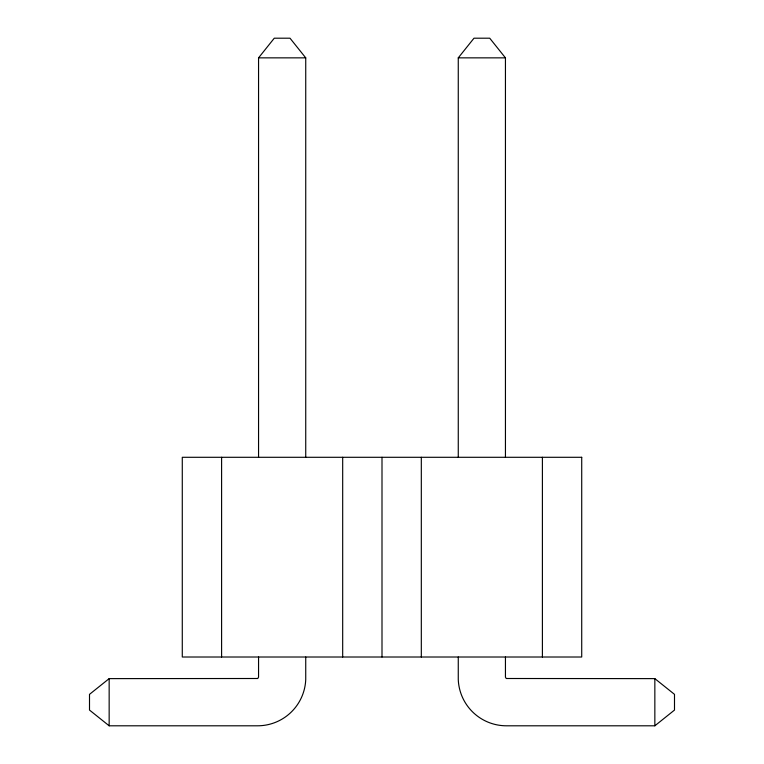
<?xml version="1.0" encoding="UTF-8"?>
<svg xmlns="http://www.w3.org/2000/svg" width="764" height="764" viewBox="0 0 764 764"><rect width="100%" height="100%" fill="white"/><g stroke="black" fill="none" stroke-linecap="round" stroke-linejoin="round"><path stroke-width="1.15" d="M258.557 457.292L258.557 57.854L274.276 38.2L290.005 38.2L305.734 57.854L305.734 457.292M458.266 457.292L458.266 57.854L473.995 38.2L489.724 38.2L505.443 57.854L505.443 457.292M258.557 657.011L258.557 677.114L257.793 678.499L109.156 678.623L89.503 694.352L89.503 710.071L109.156 725.8L257.554 725.8A48.218 48.218 0 0 0 305.734 679.607L305.734 657.011M458.266 657.011L458.266 679.607A48.218 48.218 0 0 0 506.446 725.8L654.844 725.8L674.497 710.071L674.497 694.352L654.844 678.623L506.207 678.499L505.443 677.114L505.443 657.011M258.557 57.854L305.734 57.854M458.266 57.854L505.443 57.854M654.844 678.623L654.844 725.8M542.402 457.292L542.402 657.011M421.317 457.292L421.317 657.011M382 457.292L382 657.011M342.683 457.292L342.683 657.011M221.598 457.292L221.598 657.011M109.156 678.623L109.156 725.8M581.719 457.292L182.281 457.292L182.281 657.011L581.719 657.011L581.719 457.292"/></g></svg>
